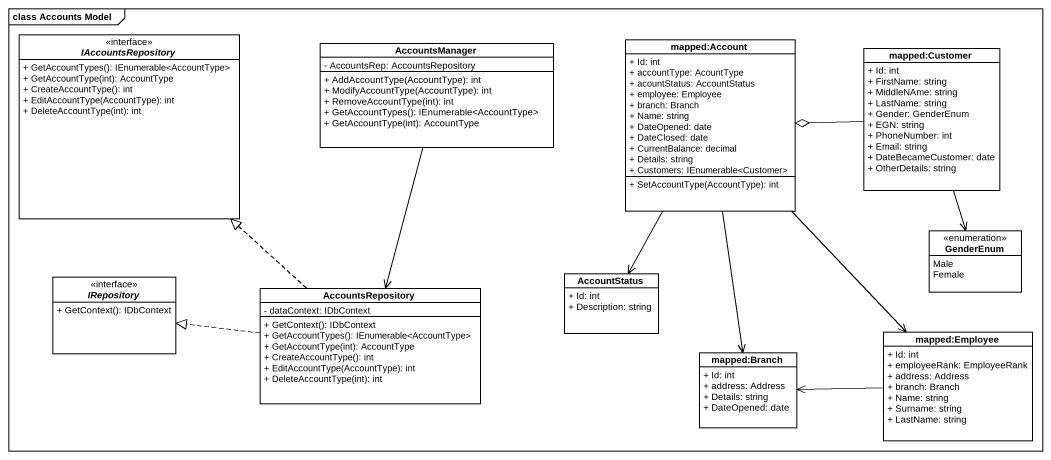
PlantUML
@startuml
mainframe class Accounts Model
hide circle
hide empty members
skinparam classAttributeIconSize 0
interface IAccountsRepository {
  + GetAccountTypes(): IEnumerable<AccountType>
  + GetAccountType(int): AccountType
  + CreateAccountType(): int
  + EditAccountType(AccountType): int
  + DeleteAccountType(int): int
}
class AccountsManager {
  - AccountsRep: AccountsRepository
  + AddAccountType(AccountType): int
  + ModifyAccountType(AccountType): int
  + RemoveAccountType(int): int
  + GetAccountTypes(): IEnumerable<AccountType>
  + GetAccountType(int): AccountType
}
class "mapped:Account" as mapped_Account {
  + Id: int
  + accountType: AcountType
  + acountStatus: AccountStatus
  + employee: Employee
  + branch: Branch
  + Name: string
  + DateOpened: date
  + DateClosed: date
  + CurrentBalance: decimal
  + Details: string
  + Customers: IEnumerable<Customer>
  + SetAccountType(AccountType): int
}
class "mapped:Customer" as mapped_Customer {
  + Id: int
  + FirstName: string
  + MiddleNAme: string
  + LastName: string
  + Gender: GenderEnum
  + EGN: string
  + PhoneNumber: int
  + Email: string
  + DateBecameCustomer: date
  + OtherDetails: string
}
enum GenderEnum {
  Male
  Female
}
interface IRepository {
  + GetContext(): IDbContext
}
class AccountsRepository {
  - dataContext: IDbContext
  + GetContext(): IDbContext
  + GetAccountTypes(): IEnumerable<AccountType>
  + GetAccountType(int): AccountType
  + CreateAccountType(): int
  + EditAccountType(AccountType): int
  + DeleteAccountType(int): int
}
class AccountStatus {
  + Id: int
  + Description: string
}
class "mapped:Employee" as mapped_Employee {
  + Id: int
  + employeeRank: EmployeeRank
  + address: Address
  + branch: Branch
  + Name: string
  + Surname: string
  + LastName: string
}
class "mapped:Branch" as mapped_Branch {
  + Id: int
  + address: Address
  + Details: string
  + DateOpened: date
}
AccountsManager --> AccountsRepository
mapped_Account --> AccountStatus
mapped_Account --> mapped_Employee
mapped_Account --> mapped_Branch
mapped_Customer -left-o mapped_Account
mapped_Customer --> GenderEnum
AccountsRepository .up.|> IAccountsRepository
AccountsRepository .left.|> IRepository
mapped_Employee -left-> mapped_Branch
@enduml
